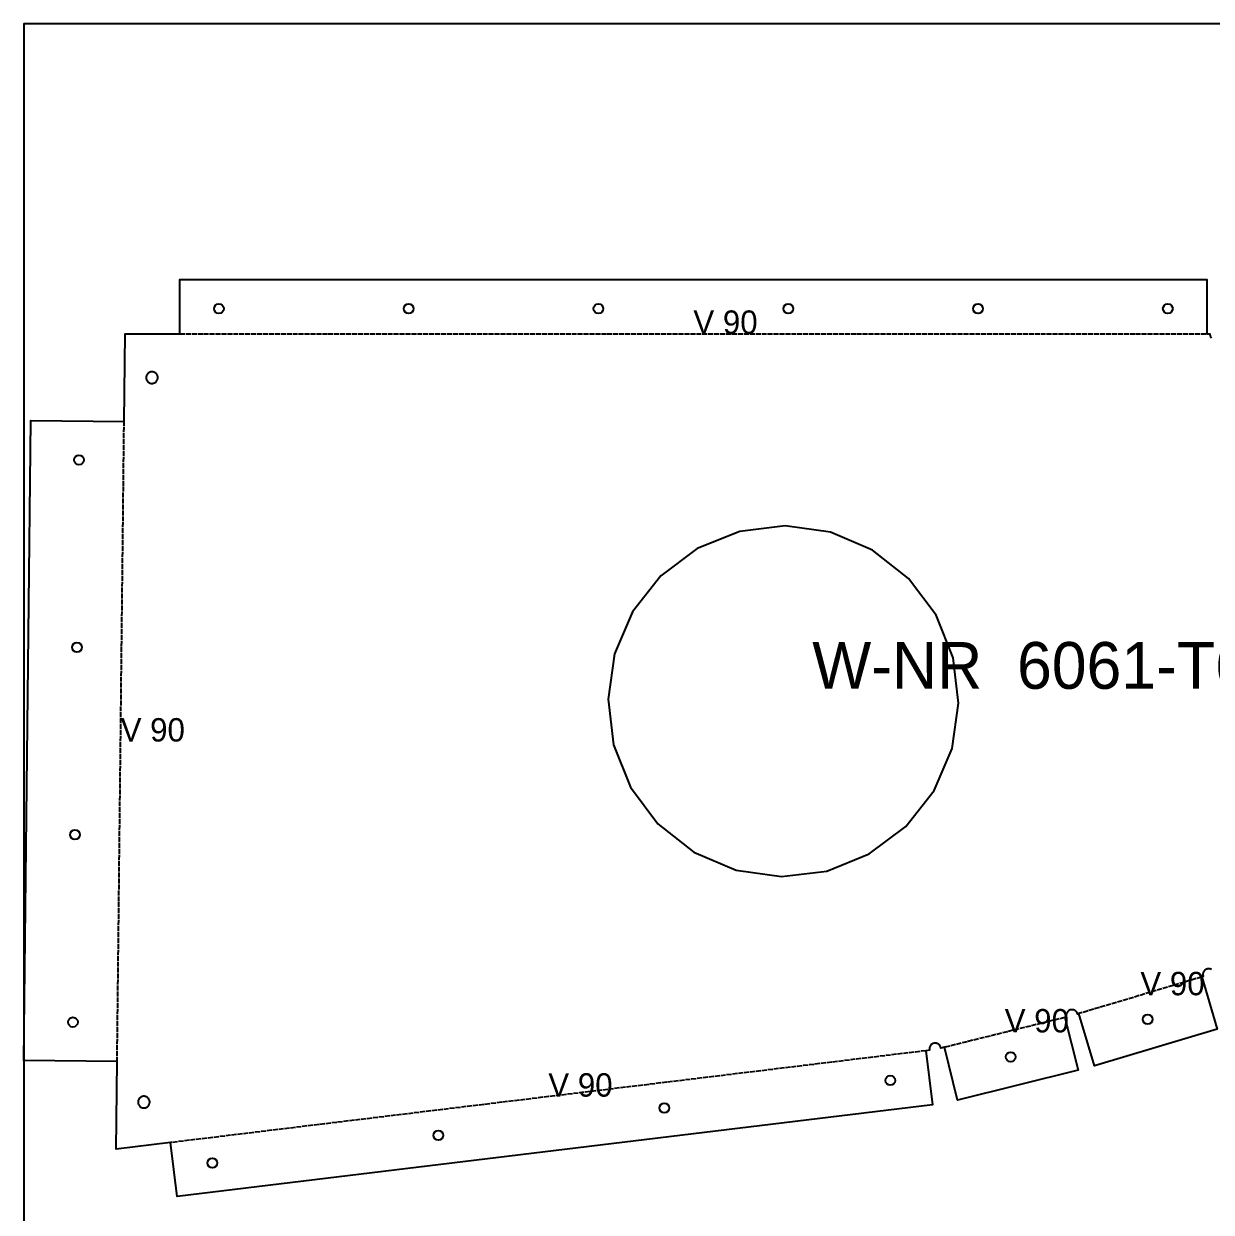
# Model space of a CAD drawing. Header units: millimetres. Extents: x 0 to 2438, y 0 to 1219.
# Drawn here: x 0 to 304.9, y 914 to 1219 of the extents above; entities that cross this region are included whole.
import ezdxf

# ---------------------------------------------------------------- set-up
doc = ezdxf.new("R2010")
doc.units = ezdxf.units.MM
doc.linetypes.add('DASHED', pattern=[1.524, 1.27, -0.254])
for name, color, linetype in [('CUT', 7, 'CONTINUOUS'), ('ETCH', 8, 'CONTINUOUS'), ('HOLE', 6, 'CONTINUOUS'), ('VALLEY', 1, 'DASHED')]:
    doc.layers.add(name, color=color, linetype=linetype)

msp = doc.modelspace()

# ---------------------------------------------------------------- linework, layer by layer
at = {"layer": 'CUT'}
msp.add_lwpolyline([(304.9, 976.31), (304.77, 976.37), (304.63, 976.42), (304.49, 976.45), (304.34, 976.47), (304.19, 976.47), (304.05, 976.47), (303.9, 976.44), (303.76, 976.4), (303.62, 976.35), (303.49, 976.29), (303.36, 976.21), (303.25, 976.12), (303.14, 976.02), (303.04, 975.91), (302.95, 975.79), (302.88, 975.66), (302.82, 975.53), (302.77, 975.39), (302.74, 975.25), (302.72, 975.1), (302.71, 974.95), (302.72, 974.81), (302.75, 974.66), (302.78, 974.52), (302.79, 974.5), (302.42, 974.39), (306.42, 961), (274.89, 951.58), (270.89, 964.96), (270.55, 964.86), (270.53, 964.93), (270.48, 965.07), (270.41, 965.2), (270.34, 965.32), (270.25, 965.44), (270.15, 965.55), (270.04, 965.65), (269.92, 965.73), (269.79, 965.81), (269.66, 965.87), (269.52, 965.92), (269.37, 965.95), (269.23, 965.97), (269.08, 965.97), (268.93, 965.96), (268.79, 965.94), (268.65, 965.9), (268.51, 965.85), (268.38, 965.79), (268.25, 965.71), (268.13, 965.62), (268.03, 965.52), (267.93, 965.41), (267.84, 965.29), (267.77, 965.16), (267.71, 965.03), (267.66, 964.89), (267.63, 964.75), (267.61, 964.6), (267.6, 964.45), (267.61, 964.31), (267.63, 964.16), (267.66, 964.07), (267.31, 963.98), (270.67, 950.42), (239.72, 942.76), (236.36, 956.32), (235.47, 956.1), (235.46, 956.2), (235.42, 956.34), (235.37, 956.48), (235.3, 956.61), (235.22, 956.74), (235.14, 956.85), (235.03, 956.96), (234.92, 957.06), (234.8, 957.15), (234.68, 957.22), (234.54, 957.28), (234.4, 957.33), (234.26, 957.36), (234.12, 957.38), (233.97, 957.39), (233.82, 957.38), (233.68, 957.35), (233.53, 957.32), (233.4, 957.26), (233.26, 957.2), (233.14, 957.12), (233.02, 957.03), (232.91, 956.93), (232.82, 956.82), (232.73, 956.7), (232.66, 956.58), (232.6, 956.44), (232.55, 956.3), (232.51, 956.16), (232.49, 956.01), (232.49, 955.87), (232.5, 955.72), (232.52, 955.57), (232.53, 955.56), (231.62, 955.45), (233.31, 941.58), (39.39, 918), (37.71, 931.87), (23.72, 930.17), (23.97, 952.64), (0, 952.91), (1.79, 1117.21), (25.76, 1116.95), (26, 1139.43), (40.09, 1139.43), (40.09, 1153.4), (303.71, 1153.4), (303.71, 1139.43), (304.52, 1139.43), (304.51, 1139.28), (304.52, 1139.14), (304.55, 1138.99), (304.58, 1138.85), (304.64, 1138.71), (304.7, 1138.58), (304.78, 1138.45), (304.87, 1138.34)], dxfattribs=at)
for points in [[(33.52, 1126.81), (33.65, 1126.88), (33.77, 1126.96), (33.89, 1127.05), (34, 1127.15), (34.1, 1127.26), (34.18, 1127.38), (34.26, 1127.5), (34.32, 1127.64), (34.37, 1127.78), (34.4, 1127.92), (34.42, 1128.07), (34.42, 1128.21), (34.41, 1128.36), (34.39, 1128.51), (34.35, 1128.65), (34.3, 1128.79), (34.24, 1128.92), (34.16, 1129.04), (34.07, 1129.16), (33.97, 1129.27), (33.86, 1129.36), (33.74, 1129.45), (33.61, 1129.52), (33.48, 1129.59), (33.34, 1129.63), (33.2, 1129.67), (33.05, 1129.69), (32.9, 1129.69), (32.76, 1129.68), (32.61, 1129.66), (32.47, 1129.62), (32.33, 1129.57), (32.2, 1129.5), (32.07, 1129.43), (31.96, 1129.34), (31.85, 1129.24), (31.75, 1129.13), (31.67, 1129.01), (31.59, 1128.88), (31.53, 1128.75), (31.48, 1128.61), (31.45, 1128.46), (31.43, 1128.32), (31.42, 1128.17), (31.43, 1128.02), (31.46, 1127.88), (31.49, 1127.74), (31.55, 1127.6), (31.61, 1127.47), (31.69, 1127.34), (31.78, 1127.22), (31.88, 1127.12), (31.99, 1127.02), (32.11, 1126.93), (32.24, 1126.86), (32.37, 1126.8), (32.51, 1126.75), (32.65, 1126.72), (32.8, 1126.7), (32.94, 1126.69), (33.09, 1126.7), (33.24, 1126.73), (33.38, 1126.76), (33.52, 1126.81)], [(182.87, 1001.81), (194.5, 1000.15), (206.16, 1001.56), (217.06, 1005.94), (226.46, 1012.99), (233.71, 1022.23), (238.32, 1033.03), (239.98, 1044.66), (238.58, 1056.32), (234.2, 1067.23), (227.15, 1076.62), (217.91, 1083.87), (207.11, 1088.49), (195.48, 1090.15), (183.81, 1088.74), (172.91, 1084.36), (163.52, 1077.32), (156.26, 1068.07), (151.65, 1057.27), (149.99, 1045.64), (151.4, 1033.98), (155.77, 1023.08), (162.82, 1013.68), (172.06, 1006.43), (182.87, 1001.81)], [(31.29, 940.83), (31.43, 940.88), (31.56, 940.94), (31.69, 941.02), (31.81, 941.11), (31.91, 941.21), (32.01, 941.32), (32.1, 941.44), (32.17, 941.57), (32.23, 941.7), (32.28, 941.84), (32.31, 941.98), (32.33, 942.13), (32.34, 942.28), (32.33, 942.42), (32.31, 942.57), (32.27, 942.71), (32.22, 942.85), (32.15, 942.98), (32.07, 943.11), (31.98, 943.22), (31.88, 943.33), (31.77, 943.43), (31.65, 943.52), (31.53, 943.59), (31.39, 943.65), (31.25, 943.7), (31.11, 943.73), (30.96, 943.75), (30.82, 943.76), (30.67, 943.75), (30.53, 943.72), (30.38, 943.69), (30.25, 943.63), (30.11, 943.57), (29.99, 943.49), (29.87, 943.4), (29.76, 943.3), (29.67, 943.19), (29.58, 943.07), (29.51, 942.95), (29.45, 942.81), (29.4, 942.67), (29.36, 942.53), (29.34, 942.38), (29.34, 942.24), (29.35, 942.09), (29.37, 941.94), (29.41, 941.8), (29.46, 941.66), (29.53, 941.53), (29.6, 941.41), (29.69, 941.29), (29.79, 941.18), (29.9, 941.08), (30.02, 941), (30.15, 940.92), (30.28, 940.86), (30.42, 940.82), (30.57, 940.78), (30.71, 940.76), (30.86, 940.76), (31.01, 940.77), (31.15, 940.79), (31.29, 940.83)]]:
    msp.add_lwpolyline(points, close=True, dxfattribs=at)
at = {"layer": 'ETCH'}
msp.add_lwpolyline([(0, 0), (2438, 0), (2438, 1219), (0, 1219)], close=True, dxfattribs=at)
at = {"layer": 'HOLE'}
for centre in [(50.09, 1145.9), (98.81, 1145.9), (147.54, 1145.9), (196.26, 1145.9), (244.98, 1145.9), (293.71, 1145.9), (14.18, 1107.08), (13.66, 1058.98), (13.13, 1010.87), (12.61, 962.77), (288.51, 963.48), (253.39, 953.87), (222.47, 947.82), (164.45, 940.76), (106.44, 933.71), (48.42, 926.65)]:
    msp.add_circle(centre, 1.25, dxfattribs=at)
at = {"layer": 'VALLEY'}
for p, q in [((40.09, 1139.43), (303.71, 1139.43)), ((23.97, 952.64), (25.76, 1116.95)), ((302.42, 974.39), (270.89, 964.96)), ((267.31, 963.98), (236.36, 956.32)), ((231.62, 955.45), (37.71, 931.87))]:
    msp.add_line(p, q, dxfattribs=at)

# ---------------------------------------------------------------- texts
at = {"layer": 'ETCH'}
for s, height, p in [('V 90', 6, (171.9, 1139.43)), ('W-NR  6061-T6 0.020in', 12, (202.42, 1048.33)), ('V 90', 6, (24.86, 1034.8)), ('V 90', 6, (286.66, 969.68)), ('V 90', 6, (251.83, 960.15)), ('V 90', 6, (134.66, 943.66))]:
    msp.add_text(s, height=height, dxfattribs=at).set_placement(p)

doc.saveas('drawing.dxf')
